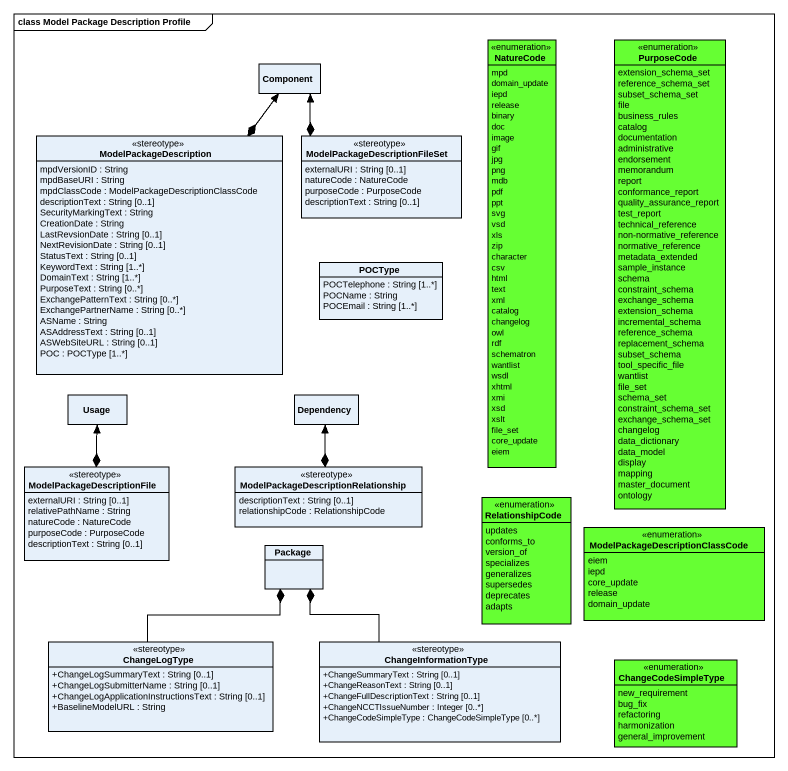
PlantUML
@startuml
mainframe class Model Package Description Profile
hide circle
hide empty members
skinparam classAttributeIconSize 0
enum NatureCode #66FF33 {
  mpd
  domain_update
  iepd
  release
  binary
  doc
  image
  gif
  jpg
  png
  mdb
  pdf
  ppt
  svg
  vsd
  xls
  zip
  character
  csv
  html
  text
  xml
  catalog
  changelog
  owl
  rdf
  schematron
  wantlist
  wsdl
  xhtml
  xmi
  xsd
  xslt
  file_set
  core_update
  eiem
}
enum PurposeCode #66FF33 {
  extension_schema_set
  reference_schema_set
  subset_schema_set
  file
  business_rules
  catalog
  documentation
  administrative
  endorsement
  memorandum
  report
  conformance_report
  quality_assurance_report
  test_report
  technical_reference
  non-normative_reference
  normative_reference
  metadata_extended
  sample_instance
  schema
  constraint_schema
  exchange_schema
  extension_schema
  incremental_schema
  reference_schema
  replacement_schema
  subset_schema
  tool_specific_file
  wantlist
  file_set
  schema_set
  constraint_schema_set
  exchange_schema_set
  changelog
  data_dictionary
  data_model
  display
  mapping
  master_document
  ontology
}
class "Component" as Component_
class ModelPackageDescription <<stereotype>> {
  mpdVersionID : String
  mpdBaseURI : String
  mpdClassCode : ModelPackageDescriptionClassCode
  descriptionText : String [0..1]
  SecurityMarkingText : String
  CreationDate : String
  LastRevsionDate : String [0..1]
  NextRevisionDate : String [0..1]
  StatusText : String [0..1]
  KeywordText : String [1..*]
  DomainText : String [1..*]
  PurposeText : String [0..*]
  ExchangePatternText : String [0..*]
  ExchangePartnerName : String [0..*]
  ASName : String
  ASAddressText : String [0..1]
  ASWebSiteURL : String [0..1]
  POC : POCType [1..*]
}
class "ModelPackageDescriptionFileSet" as ModelPackageDescriptionFileS <<stereotype>> {
  externalURI : String [0..1]
  natureCode : NatureCode
  purposeCode : PurposeCode
  descriptionText : String [0..1]
}
class POCType {
  POCTelephone : String [1..*]
  POCName : String
  POCEmail : String [1..*]
}
class Usage
class Dependency
class ModelPackageDescriptionFile <<stereotype>> {
  externalURI : String [0..1]
  relativePathName : String
  natureCode : NatureCode
  purposeCode : PurposeCode
  descriptionText : String [0..1]
}
class "ModelPackageDescriptionRelationship" as ModelPackageDescriptionRelat <<stereotype>> {
  descriptionText : String [0..1]
  relationshipCode : RelationshipCode
}
enum RelationshipCode #66FF33 {
  updates
  conforms_to
  version_of
  specializes
  generalizes
  supersedes
  deprecates
  adapts
}
class "Package" as Package_
enum "ModelPackageDescriptionClassCode" as ModelPackageDescriptionClass #66FF33 {
  eiem
  iepd
  core_update
  release
  domain_update
}
class ChangeLogType <<stereotype>> {
  +ChangeLogSummaryText : String [0..1]
  +ChangeLogSubmitterName : String [0..1]
  +ChangeLogApplicationInstructionsText : String [0..1]
  +BaselineModelURL : String
}
class ChangeInformationType <<stereotype>> {
  +ChangeSummaryText : String [0..1]
  +ChangeReasonText : String [0..1]
  +ChangeFullDescriptionText : String [0..1]
  +ChangeNCCTIssueNumber : Integer [0..*]
  +ChangeCodeSimpleType : ChangeCodeSimpleType [0..*]
}
enum ChangeCodeSimpleType #66FF33 {
  new_requirement
  bug_fix
  refactoring
  harmonization
  general_improvement
}
ModelPackageDescription *-up-> Component_
ModelPackageDescriptionFileS *-up-> Component_
ModelPackageDescriptionFile *-up-> Usage
ModelPackageDescriptionRelat *-up-> Dependency
ChangeLogType -up-* Package_
ChangeInformationType -up-* Package_
@enduml
